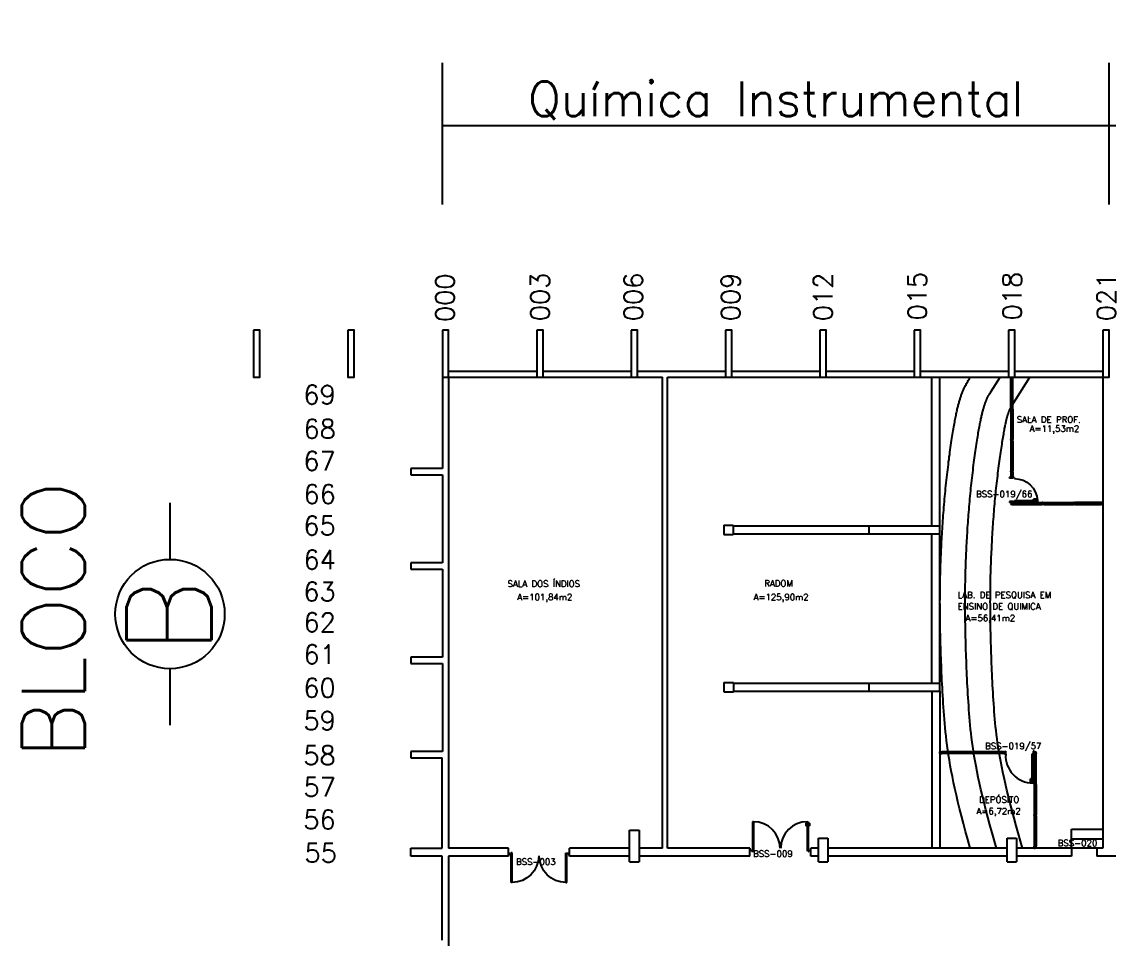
# Model space of a CAD drawing. Extents: x -248 to -11, y 347 to 447.
# Drawn here: x -247.64 to -213.07, y 414.13 to 443.34 of the extents above; entities that cross this region are included whole.
import ezdxf
from ezdxf.enums import TextEntityAlignment as Align

# ---------------------------------------------------------------- set-up
doc = ezdxf.new("R2010")
doc.units = 0
doc.header["$LTSCALE"] = 0.02
doc.header["$MEASUREMENT"] = 0
doc.header["$PDMODE"] = 99
doc.layers.get('0').update_dxf_attribs({"linetype": 'CONTINUOUS'})
doc.layers.get('DEFPOINTS').update_dxf_attribs({"linetype": 'CONTINUOUS'})
for name, color, linetype in [('ALV', 2, 'CONTINUOUS'), ('AREA', 2, 'CONTINUOUS'), ('DIV', 2, 'CONTINUOUS'), ('ESC', 1, 'CONTINUOUS'), ('ESTR', 3, 'CONTINUOUS'), ('LAYOUT-ANF', 1, 'CONTINUOUS'), ('NOPILAR1', 2, 'CONTINUOUS'), ('PEÇAS', 1, 'CONTINUOUS'), ('TEXTO', 2, 'CONTINUOUS'), ('TEXTO-CENTRO-CUSTO', 2, 'CONTINUOUS'), ('TEXTO-ENDEREÇO', 2, 'CONTINUOUS'), ('TXT-IDENTIFICAÇÃO', 4, 'CONTINUOUS')]:
    doc.layers.add(name, color=color, linetype=linetype)
doc.styles.add('1', font='romans.shx', dxfattribs={"height": 1.1})
doc.styles.add('LEGENDA', font='romans.shx', dxfattribs={"height": 0.2})
doc.styles.add('NOPILAR', font='simplex.shx', dxfattribs={"height": 0.6})
doc.styles.add('UNB-100', font='simplex.shx', dxfattribs={"height": 0.2})
doc.styles.add('UNB-100-1', font='simplex.shx', dxfattribs={"height": 0.2})
doc.dimstyles.new('1-600', dxfattribs={"dimtxt": 1.1, "dimasz": 2.5, "dimexe": 2, "dimexo": 4, "dimgap": 0.2, "dimtad": 1, "dimdec": 0, "dimzin": 4, "dimdsep": 46, "dimlunit": 6, "dimtxsty": '1', "dimblk1": 'NONE', "dimblk2": 'NONE', "dimsah": 1, "dimcen": 0, "dimclrd": 2, "dimclre": 2, "dimclrt": 2, "dimadec": 0, "dimazin": 0, "dimtfac": 1, "dimtdec": 0, "dimtmove": 2, "dimatfit": 3, "dimldrblk": 'NONE', "dimfxl": 0, "dimtolj": 1, "dimtzin": 0, "dimarcsym": 0})

# ---------------------------------------------------------------- blocks, each defined once
blk = doc.blocks.new('PILAR-SSS')
blk.add_lwpolyline([(0, 0), (0, -1.5), (0.2, -1.5), (0.2, 0)], close=True)
blk = doc.blocks.new('PDVDP-SSS')
for p, q in [((0.112, 0.84), (0.112, -0.1)), ((0.147, 0.84), (0.112, 0.84)), ((0.147, 0.84), (0.147, -0.1)), ((1.853, 0.84), (1.888, 0.84)), ((1.853, 0.84), (1.853, -0.1)), ((1.888, 0.84), (1.888, -0.1)), ((0.009, 0), (-0.009, 0)), ((0, -0.012), (0, 0.01)), ((0.147, -0.1), (0.112, -0.1))]:
    blk.add_line(p, q)
at = {"color": 1}
for centre, radius, start, end in [((0.148, -0.002), 0.843, 0, 90), ((1.853, -0.002), 0.843, 90, 180), ((0.131, 0), 0.101, 180, 270), ((1.87, 0), 0.101, 270, 0)]:
    blk.add_arc(centre, radius, start, end, dxfattribs=at)
blk = doc.blocks.new('PDV2E-SSS')
at = {"layer": 'DIV'}
for p, q in [((0.034, 0.925), (0.034, 0.835)), ((0.034, 0.925), (0.074, 0.925)), ((0.044, 0.835), (0.034, 0.835)), ((0.044, 0.915), (0.044, 0.835)), ((0.044, 0.915), (0.074, 0.915)), ((0.076, 0.05), (0.076, 0.965)), ((0.106, 0.965), (0.076, 0.965)), ((0.106, 0.05), (0.106, 0.965)), ((0.148, 0.925), (0.108, 0.925)), ((0.138, 0.915), (0.108, 0.915)), ((0.138, 0.915), (0.138, 0.835)), ((0.138, 0.835), (0.148, 0.835)), ((0.148, 0.925), (0.148, 0.835)), ((0.031, 0.05), (0.031, -0.05)), ((0.051, 0.05), (0.031, 0.05)), ((0.051, 0.02), (0.051, 0.05)), ((0.051, 0.02), (0.061, 0.02)), ((0.061, -0.05), (0.061, 0.02)), ((0.076, 0.05), (0.106, 0.05)), ((0.95, 0.02), (0.94, 0.02)), ((0.94, -0.05), (0.94, 0.02)), ((0.95, 0.02), (0.95, 0.05)), ((0.95, 0.05), (0.97, 0.05)), ((0.97, 0.05), (0.97, 0.035)), ((0.97, 0.035), (0.97, -0.035)), ((0.031, -0.05), (0.061, -0.05)), ((0.97, -0.05), (0.94, -0.05)), ((0.97, -0.035), (0.97, -0.05))]:
    blk.add_line(p, q, dxfattribs=at)
at = {"layer": 'DIV', "color": 1}
blk.add_arc((0.076, 0.1), 0.865, 356.6786, 90, dxfattribs=at)
blk = doc.blocks.new('DIVMT-SSS')
for p, q in [((-0.03, 0.008), (-0.03, 0.03)), ((-0.006, 0.03), (-0.03, 0.03)), ((-0.03, 0.008), (-0.02, 0.008)), ((-0.02, -0.008), (-0.02, 0.008)), ((-0.006, 0.02), (-0.006, 0.03)), ((0.006, 0.02), (-0.006, 0.02)), ((-0.005, 0), (0.005, 0)), ((0.005, 0), (-0.005, 0)), ((0, 0.005), (0, -0.005)), ((0, -0.005), (0, 0.005)), ((0.006, 0.03), (0.03, 0.03)), ((0.006, 0.02), (0.006, 0.03)), ((0.03, 0.008), (0.02, 0.008)), ((0.02, -0.008), (0.02, 0.008)), ((0.03, 0.008), (0.03, 0.03)), ((-0.03, -0.008), (-0.03, -0.03)), ((-0.03, -0.008), (-0.02, -0.008)), ((-0.03, -0.03), (-0.03, -0.97)), ((-0.03, -0.03), (-0.009, -0.03)), ((0.03, -0.03), (-0.03, -0.03)), ((-0.03, -0.03), (-0.006, -0.03)), ((-0.009, -0.03), (-0.027, -0.03)), ((-0.006, -0.02), (-0.006, -0.03)), ((-0.006, -0.02), (0.006, -0.02)), ((-0.006, -0.02), (-0.006, -0.03)), ((0.006, -0.02), (-0.006, -0.02)), ((0.005, -0.03), (-0.005, -0.03)), ((0.006, -0.02), (0.006, -0.03)), ((0.006, -0.02), (0.006, -0.03)), ((0.03, -0.03), (0.006, -0.03)), ((0.03, -0.008), (0.02, -0.008)), ((0.03, -0.008), (0.03, -0.03)), ((0.03, -0.03), (0.03, -0.97)), ((0.03, -0.97), (-0.03, -0.97)), ((-0.006, -0.98), (-0.006, -0.97)), ((-0.006, -0.98), (0.006, -0.98)), ((0.006, -1.001), (-0.006, -1.001)), ((0.005, -0.97), (-0.005, -0.97)), ((0, -0.994), (0, -1.007)), ((0, -1.02), (0, -1.021)), ((0.006, -0.98), (0.006, -0.97))]:
    blk.add_line(p, q)
blk = doc.blocks.new('MTT-SSS')
for p, q in [((-0.008, 0.03), (-0.03, 0.03)), ((-0.03, 0.03), (-0.03, 0.006)), ((-0.0185, 0.006), (-0.03, 0.006)), ((-0.0185, -0.006), (-0.0185, 0.006)), ((-0.008, 0.03), (-0.008, 0.02)), ((-0.008, 0.02), (0.008, 0.02)), ((-0.0051, 0), (0.0051, 0)), ((0, -0.0051), (0, 0.0051)), ((0.008, 0.03), (0.03, 0.03)), ((0.008, 0.03), (0.008, 0.02)), ((0.0205, -0.006), (0.0205, 0.006)), ((0.0205, 0.006), (0.03, 0.006)), ((0.03, 0.006), (0.03, 0.03)), ((-0.03, -0.03), (-0.03, -0.006)), ((-0.0185, -0.006), (-0.03, -0.006)), ((-0.008, -0.03), (-0.03, -0.03)), ((-0.008, -0.02), (0.008, -0.02)), ((-0.008, -0.03), (-0.008, -0.02)), ((0.008, -0.03), (0.008, -0.02)), ((0.008, -0.03), (0.03, -0.03)), ((0.0205, -0.006), (0.03, -0.006)), ((0.03, -0.006), (0.03, -0.03))]:
    blk.add_line(p, q)
blk = doc.blocks.new('PE80-SSS')
for p, q in [((0.075, 0), (-0.075, 0)), ((-0.075, -0.03), (-0.075, 0)), ((0.075, 0), (0.075, -0.02)), ((0.777, 0.01), (0.687, 0.01)), ((0.687, 0), (0.687, 0.01)), ((0.777, 0.01), (0.777, -0.03)), ((0.04, -0.03), (-0.075, -0.03)), ((0.075, -0.02), (0.04, -0.02)), ((0.04, -0.03), (0.04, -0.02)), ((0.085, -0.03), (0.817, -0.03)), ((0.085, -0.03), (0.085, -0.065)), ((0.085, -0.065), (0.817, -0.065)), ((0.767, 0), (0.687, 0)), ((0.767, -0.095), (0.687, -0.095)), ((0.687, -0.095), (0.687, -0.105)), ((0.777, -0.105), (0.687, -0.105)), ((0.767, 0), (0.767, -0.03)), ((0.767, -0.095), (0.767, -0.065)), ((0.777, -0.105), (0.777, -0.065)), ((0.817, -0.065), (0.817, -0.03)), ((0.04, -0.771), (-0.075, -0.771)), ((-0.075, -0.771), (-0.075, -0.801)), ((0.075, -0.801), (-0.075, -0.801)), ((0.075, -0.802), (-0.075, -0.802)), ((0.04, -0.771), (0.04, -0.781)), ((0.075, -0.781), (0.04, -0.781)), ((0.075, -0.801), (0.075, -0.781))]:
    blk.add_line(p, q)
blk.add_arc((0.085, -0.03), 0.731, 270, 357.3429)
blk = doc.blocks.new('DIVINI-SSS')
for p, q in [((-0.02, 0), (-0.02, -0.008)), ((-0.02, 0), (0.001, 0)), ((-0.005, 0), (0.005, 0)), ((0, 0.005), (0, -0.005)), ((0.001, 0), (0.02, 0)), ((-0.03, -0.008), (-0.02, -0.008)), ((-0.03, -0.008), (-0.03, -0.028)), ((-0.03, -0.028), (-0.008, -0.028)), ((-0.03, -0.03), (0.03, -0.03)), ((-0.03, -0.975), (-0.03, -0.03)), ((-0.009, -0.03), (-0.027, -0.03)), ((-0.008, -0.019), (0.008, -0.019)), ((-0.008, -0.019), (-0.008, -0.028)), ((-0.006, -0.021), (-0.006, -0.03)), ((0.006, -0.021), (-0.006, -0.021)), ((-0.006, -0.023), (-0.006, -0.027)), ((-0.004, -0.021), (0.004, -0.021)), ((0.006, -0.021), (0.006, -0.03)), ((0.006, -0.023), (0.006, -0.027)), ((0.008, -0.019), (0.008, -0.028)), ((0.03, -0.028), (0.008, -0.028)), ((0.009, -0.03), (0.027, -0.03)), ((0.02, 0), (0.02, -0.008)), ((0.03, -0.008), (0.02, -0.008)), ((0.03, -0.008), (0.03, -0.028)), ((0.03, -0.975), (0.03, -0.03)), ((-0.03, -0.975), (0.03, -0.975)), ((-0.009, -0.975), (-0.027, -0.975)), ((-0.006, -0.985), (-0.006, -0.975)), ((0.006, -0.985), (-0.006, -0.985)), ((0.006, -1.01), (-0.006, -1.01)), ((0, -0.985), (0, -0.988)), ((0, -1.003), (0, -1.018)), ((0.006, -0.985), (0.006, -0.975)), ((0.03, -0.975), (0.009, -0.975)), ((0.009, -0.975), (0.027, -0.975))]:
    blk.add_line(p, q)
blk = doc.blocks.new('*D46')
at = {"layer": 'DEFPOINTS', "color": 0}
for p in [(-213.069, 440.03), (-213.069, 433.53), (-207.069, 433.53)]:
    blk.add_point(p, dxfattribs=at)
at = {"layer": 'TEXTO-CENTRO-CUSTO', "color": 2, "lineweight": -2}
for p, q in [((-213.069, 437.53), (-213.069, 442.03)), ((-207.069, 440.03), (-213.069, 440.03))]:
    blk.add_line(p, q, dxfattribs=at)
at = {"layer": 'TEXTO-CENTRO-CUSTO', "color": 2, "insert": (-210.069, 441.696), "char_height": 1.1, "attachment_point": 5, "style": '1'}
blk.add_mtext('\\A1;LAB\\PBOT', dxfattribs=at)
blk = doc.blocks.new('_NONE')
at = {"color": 0, "linetype": 'ByBlock'}
blk.add_circle((0, 0), 0.25, dxfattribs=at)
blk = doc.blocks.new('*D45')
at = {"layer": 'DEFPOINTS', "color": 0}
for p in [(-234.269, 440.03), (-234.269, 433.53), (-213.069, 433.53)]:
    blk.add_point(p, dxfattribs=at)
at = {"layer": 'TEXTO-CENTRO-CUSTO', "color": 2, "lineweight": -2}
for p, q in [((-234.269, 437.53), (-234.269, 442.03)), ((-213.069, 440.03), (-234.269, 440.03))]:
    blk.add_line(p, q, dxfattribs=at)
at = {"layer": 'TEXTO-CENTRO-CUSTO', "color": 2, "insert": (-223.669, 440.832), "char_height": 1.1, "attachment_point": 5, "style": '1'}
blk.add_mtext('\\A1;Química Instrumental', dxfattribs=at)

msp = doc.modelspace()

# ---------------------------------------------------------------- linework, layer by layer
at = {"layer": 'ALV'}
for p, q in [((-234.069, 432.23), (-231.269, 432.23)), ((-231.069, 432.23), (-228.269, 432.23)), ((-228.069, 432.23), (-225.269, 432.23)), ((-225.069, 432.23), (-222.269, 432.23)), ((-222.069, 432.23), (-219.269, 432.23)), ((-219.069, 432.23), (-216.269, 432.23)), ((-216.069, 432.23), (-213.269, 432.23)), ((-234.269, 432.03), (-234.269, 429.129)), ((-234.069, 432.03), (-231.269, 432.03)), ((-234.069, 432.03), (-234.069, 428.949)), ((-231.069, 432.03), (-228.269, 432.03)), ((-228.069, 432.03), (-227.266, 432.03)), ((-227.266, 417.058), (-227.266, 432.03)), ((-227.116, 417.058), (-227.116, 432.03)), ((-227.116, 432.03), (-225.269, 432.03)), ((-225.069, 432.03), (-222.269, 432.03)), ((-222.069, 432.03), (-219.269, 432.03)), ((-219.069, 432.03), (-216.269, 432.03)), ((-218.706, 427.305), (-218.706, 432.03)), ((-218.456, 427.305), (-218.456, 432.03)), ((-216.069, 432.03), (-213.269, 432.03)), ((-213.269, 432.03), (-213.269, 417.058)), ((-235.269, 429.129), (-235.269, 428.929)), ((-234.269, 429.129), (-235.269, 429.129)), ((-234.069, 429.03), (-234.069, 425.949)), ((-235.269, 428.929), (-234.269, 428.929)), ((-234.269, 428.929), (-234.269, 426.129)), ((-218.706, 422.305), (-218.706, 427.055)), ((-218.456, 422.305), (-218.456, 427.055)), ((-234.269, 426.129), (-235.269, 426.129)), ((-235.269, 426.129), (-235.269, 425.929)), ((-235.269, 425.929), (-234.269, 425.929)), ((-234.269, 425.929), (-234.269, 423.129)), ((-234.069, 426.03), (-234.069, 422.949)), ((-234.269, 423.129), (-235.269, 423.129)), ((-235.269, 423.129), (-235.269, 422.929)), ((-235.269, 422.929), (-234.269, 422.929)), ((-234.269, 422.929), (-234.269, 420.129)), ((-234.069, 423.03), (-234.069, 419.949)), ((-218.706, 422.055), (-218.706, 417.058)), ((-218.456, 422.055), (-218.456, 417.058)), ((-234.269, 420.129), (-235.269, 420.129)), ((-235.269, 420.129), (-235.269, 419.929)), ((-234.069, 420.03), (-234.069, 417.058)), ((-235.269, 419.929), (-234.275, 419.929)), ((-234.275, 417.057), (-234.275, 419.929)), ((-235.266, 417.057), (-234.275, 417.057)), ((-235.266, 416.803), (-235.266, 417.057)), ((-232.168, 417.058), (-234.069, 417.058)), ((-232.168, 416.808), (-232.168, 417.058)), ((-228.316, 417.058), (-230.228, 417.058)), ((-230.228, 416.808), (-230.228, 417.058)), ((-227.266, 417.058), (-228.016, 417.058)), ((-224.494, 417.058), (-227.116, 417.058)), ((-224.494, 416.808), (-224.494, 417.058)), ((-222.554, 416.808), (-222.554, 417.058)), ((-222.316, 417.058), (-222.554, 417.058)), ((-216.316, 417.058), (-222.016, 417.058)), ((-214.27, 417.058), (-216.016, 417.058)), ((-213.469, 417.058), (-213.469, 416.808)), ((-213.269, 417.058), (-213.469, 417.058)), ((-234.275, 416.803), (-235.266, 416.803)), ((-234.275, 414.13), (-234.275, 416.803)), ((-234.069, 416.808), (-234.069, 413.949)), ((-232.168, 416.808), (-234.069, 416.808)), ((-228.316, 416.808), (-230.228, 416.808)), ((-224.494, 416.808), (-228.016, 416.808)), ((-222.316, 416.808), (-222.554, 416.808)), ((-216.316, 416.808), (-222.016, 416.808)), ((-214.27, 416.808), (-216.016, 416.808)), ((-210.316, 416.808), (-213.469, 416.808))]:
    msp.add_line(p, q, dxfattribs=at)
at = {"layer": 'AREA'}
for p, q in [((-225.017, 427.305), (-220.706, 427.305)), ((-225.017, 427.055), (-220.706, 427.055)), ((-225.017, 422.305), (-220.706, 422.305)), ((-225.017, 422.055), (-220.706, 422.055))]:
    msp.add_line(p, q, dxfattribs=at)
at = {"layer": 'DIV'}
for p, q in [((-216.175, 429.048), (-216.199, 429.048)), ((-216.199, 429.026), (-216.199, 429.048)), ((-216.199, 429.026), (-216.189, 429.026)), ((-216.189, 429.01), (-216.189, 429.026)), ((-216.175, 429.039), (-216.175, 429.048)), ((-216.163, 429.039), (-216.175, 429.039)), ((-216.164, 429.018), (-216.174, 429.018)), ((-216.174, 429.018), (-216.164, 429.018)), ((-216.169, 429.013), (-216.169, 429.023)), ((-216.169, 429.023), (-216.169, 429.013)), ((-216.163, 429.039), (-216.163, 429.048)), ((-216.163, 429.048), (-216.139, 429.048)), ((-216.149, 429.01), (-216.149, 429.026)), ((-216.139, 429.026), (-216.149, 429.026)), ((-216.139, 429.026), (-216.139, 429.048)), ((-216.199, 429.01), (-216.189, 429.01)), ((-216.199, 429.01), (-216.199, 428.988)), ((-216.199, 428.988), (-216.175, 428.988)), ((-216.139, 428.988), (-216.199, 428.988)), ((-216.199, 428.988), (-216.178, 428.988)), ((-216.199, 428.988), (-216.199, 428.91)), ((-216.178, 428.988), (-216.196, 428.988)), ((-216.163, 428.998), (-216.175, 428.998)), ((-216.175, 428.998), (-216.175, 428.988)), ((-216.175, 428.998), (-216.163, 428.998)), ((-216.175, 428.998), (-216.175, 428.988)), ((-216.164, 428.988), (-216.174, 428.988)), ((-216.163, 428.998), (-216.163, 428.988)), ((-216.163, 428.998), (-216.163, 428.988)), ((-216.139, 428.988), (-216.163, 428.988)), ((-216.139, 429.01), (-216.149, 429.01)), ((-216.139, 429.01), (-216.139, 428.988)), ((-216.139, 428.988), (-216.139, 428.91)), ((-214.177, 428.048), (-214.199, 428.048)), ((-214.199, 428.024), (-214.199, 428.048)), ((-214.19, 428.024), (-214.199, 428.024)), ((-214.19, 428.012), (-214.199, 428.012)), ((-214.199, 428.012), (-214.199, 427.988)), ((-214.177, 427.988), (-214.199, 427.988)), ((-214.19, 428.024), (-214.19, 428.012)), ((-214.189, 428.018), (-214.19, 428.018)), ((-214.177, 428.048), (-214.177, 428.038)), ((-214.161, 428.038), (-214.177, 428.038)), ((-214.163, 428.018), (-214.177, 428.018)), ((-214.161, 427.998), (-214.177, 427.998)), ((-214.177, 427.988), (-214.177, 427.998)), ((-214.164, 428.018), (-214.174, 428.018)), ((-214.174, 428.018), (-214.164, 428.018)), ((-214.17, 428.024), (-214.17, 428.011)), ((-214.169, 428.023), (-214.169, 428.012)), ((-214.169, 428.012), (-214.169, 428.023)), ((-214.161, 428.048), (-214.161, 428.038)), ((-214.161, 428.048), (-214.139, 428.048)), ((-214.161, 427.988), (-214.161, 427.998)), ((-214.161, 427.988), (-214.139, 427.988)), ((-214.149, 428.024), (-214.149, 428.012)), ((-214.149, 428.024), (-214.139, 428.024)), ((-214.149, 428.012), (-214.149, 428.024)), ((-214.149, 428.024), (-214.139, 428.024)), ((-214.149, 428.024), (-214.139, 428.024)), ((-214.149, 428.012), (-214.149, 428.024)), ((-214.149, 428.012), (-214.139, 428.012)), ((-214.149, 428.012), (-214.139, 428.012)), ((-214.149, 428.012), (-214.139, 428.012)), ((-214.139, 428.048), (-214.139, 428.024)), ((-214.139, 428.048), (-214.139, 427.988)), ((-214.139, 428.048), (-213.329, 428.048)), ((-213.329, 428.048), (-214.139, 428.048)), ((-214.139, 428.048), (-214.139, 427.988)), ((-214.139, 428.023), (-214.139, 428.013)), ((-214.139, 428.023), (-214.139, 428.013)), ((-214.139, 427.988), (-214.139, 428.012)), ((-214.139, 428.009), (-214.139, 427.991)), ((-214.139, 427.988), (-214.139, 428.009)), ((-214.139, 427.988), (-213.329, 427.988)), ((-213.329, 427.988), (-214.139, 427.988)), ((-213.329, 428.048), (-213.329, 427.988)), ((-213.329, 428.048), (-213.329, 428.024)), ((-213.307, 428.048), (-213.329, 428.048)), ((-213.329, 428.048), (-213.329, 427.988)), ((-213.32, 428.024), (-213.329, 428.024)), ((-213.32, 428.024), (-213.329, 428.024)), ((-213.32, 428.024), (-213.329, 428.024)), ((-213.329, 428.023), (-213.329, 428.013)), ((-213.329, 428.023), (-213.329, 428.013)), ((-213.32, 428.012), (-213.329, 428.012)), ((-213.32, 428.012), (-213.329, 428.012)), ((-213.329, 427.988), (-213.329, 428.012)), ((-213.32, 428.012), (-213.329, 428.012)), ((-213.329, 428.009), (-213.329, 427.991)), ((-213.329, 427.988), (-213.329, 428.009)), ((-213.307, 427.988), (-213.329, 427.988)), ((-213.32, 428.012), (-213.32, 428.024)), ((-213.32, 428.024), (-213.32, 428.012)), ((-213.32, 428.012), (-213.32, 428.024)), ((-213.307, 428.048), (-213.307, 428.038)), ((-213.307, 428.038), (-213.291, 428.038)), ((-213.307, 427.988), (-213.307, 427.998)), ((-213.307, 427.998), (-213.291, 427.998)), ((-213.306, 428.018), (-213.292, 428.018)), ((-213.304, 428.018), (-213.294, 428.018)), ((-213.294, 428.018), (-213.304, 428.018)), ((-213.299, 428.024), (-213.299, 428.011)), ((-213.299, 428.023), (-213.299, 428.012)), ((-213.299, 428.012), (-213.299, 428.023)), ((-213.291, 428.048), (-213.291, 428.038)), ((-213.291, 428.048), (-213.269, 428.048)), ((-213.291, 427.988), (-213.291, 427.998)), ((-213.291, 427.988), (-213.269, 427.988)), ((-213.28, 428.018), (-213.278, 428.018)), ((-213.279, 428.024), (-213.279, 428.012)), ((-213.279, 428.024), (-213.269, 428.024)), ((-213.279, 428.012), (-213.269, 428.012)), ((-213.269, 428.024), (-213.269, 428.048)), ((-213.269, 428.012), (-213.269, 427.988)), ((-218.456, 420.125), (-218.456, 420.101)), ((-218.434, 420.125), (-218.456, 420.125)), ((-218.456, 420.065), (-218.456, 420.125)), ((-218.456, 420.125), (-218.456, 420.104)), ((-218.456, 420.104), (-218.456, 420.122)), ((-218.447, 420.101), (-218.456, 420.101)), ((-218.447, 420.101), (-218.456, 420.101)), ((-218.456, 420.09), (-218.456, 420.1)), ((-218.447, 420.089), (-218.456, 420.089)), ((-218.456, 420.065), (-218.456, 420.089)), ((-218.447, 420.089), (-218.456, 420.089)), ((-218.434, 420.065), (-218.456, 420.065)), ((-218.447, 420.089), (-218.447, 420.101)), ((-218.447, 420.101), (-218.447, 420.089)), ((-218.434, 420.125), (-218.434, 420.115)), ((-218.434, 420.115), (-218.418, 420.115)), ((-218.434, 420.075), (-218.418, 420.075)), ((-218.434, 420.065), (-218.434, 420.075)), ((-218.432, 420.095), (-218.421, 420.095)), ((-218.421, 420.095), (-218.432, 420.095)), ((-218.426, 420.09), (-218.426, 420.1)), ((-218.426, 420.1), (-218.426, 420.09)), ((-218.418, 420.125), (-218.418, 420.115)), ((-218.418, 420.125), (-218.396, 420.125)), ((-218.418, 420.065), (-218.418, 420.075)), ((-218.418, 420.065), (-218.396, 420.065)), ((-218.406, 420.089), (-218.406, 420.101)), ((-218.406, 420.101), (-218.396, 420.101)), ((-218.406, 420.089), (-218.396, 420.089)), ((-218.396, 420.101), (-218.396, 420.125)), ((-218.396, 420.089), (-218.396, 420.065)), ((-217.456, 420.125), (-217.456, 420.101)), ((-217.434, 420.125), (-217.456, 420.125)), ((-217.456, 420.065), (-217.456, 420.125)), ((-217.456, 420.125), (-217.456, 420.104)), ((-217.456, 420.104), (-217.456, 420.122)), ((-217.447, 420.101), (-217.456, 420.101)), ((-217.447, 420.101), (-217.456, 420.101)), ((-217.456, 420.09), (-217.456, 420.1)), ((-217.447, 420.089), (-217.456, 420.089)), ((-217.456, 420.065), (-217.456, 420.089)), ((-217.447, 420.089), (-217.456, 420.089)), ((-217.434, 420.065), (-217.456, 420.065)), ((-217.447, 420.089), (-217.447, 420.101)), ((-217.447, 420.101), (-217.447, 420.089)), ((-217.434, 420.125), (-217.434, 420.115)), ((-217.434, 420.115), (-217.418, 420.115)), ((-217.434, 420.075), (-217.418, 420.075)), ((-217.434, 420.065), (-217.434, 420.075)), ((-217.432, 420.095), (-217.421, 420.095)), ((-217.421, 420.095), (-217.432, 420.095)), ((-217.426, 420.09), (-217.426, 420.1)), ((-217.426, 420.1), (-217.426, 420.09)), ((-217.418, 420.125), (-217.418, 420.115)), ((-217.418, 420.125), (-217.396, 420.125)), ((-217.418, 420.065), (-217.418, 420.075)), ((-217.418, 420.065), (-217.396, 420.065)), ((-217.406, 420.089), (-217.406, 420.101)), ((-217.406, 420.101), (-217.396, 420.101)), ((-217.406, 420.089), (-217.396, 420.089)), ((-217.396, 420.101), (-217.396, 420.125)), ((-217.396, 420.089), (-217.396, 420.065)), ((-215.451, 419.12), (-215.451, 420.065)), ((-215.451, 420.065), (-215.391, 420.065)), ((-215.391, 419.12), (-215.391, 420.065)), ((-215.451, 419.12), (-215.391, 419.12)), ((-215.43, 419.12), (-215.448, 419.12)), ((-215.427, 419.11), (-215.427, 419.12)), ((-215.415, 419.11), (-215.427, 419.11)), ((-215.415, 419.085), (-215.427, 419.085)), ((-215.421, 419.11), (-215.421, 419.107)), ((-215.421, 419.092), (-215.421, 419.077)), ((-215.415, 419.11), (-215.415, 419.12)), ((-215.412, 419.12), (-215.394, 419.12)), ((-215.391, 419.12), (-215.412, 419.12)), ((-215.451, 417.096), (-215.451, 417.118)), ((-215.427, 417.118), (-215.451, 417.118)), ((-215.451, 417.096), (-215.441, 417.096)), ((-215.451, 417.08), (-215.451, 417.058)), ((-215.451, 417.08), (-215.441, 417.08)), ((-215.451, 417.058), (-215.43, 417.058)), ((-215.451, 417.058), (-215.427, 417.058)), ((-215.43, 417.058), (-215.448, 417.058)), ((-215.441, 417.08), (-215.441, 417.096)), ((-215.427, 417.109), (-215.427, 417.118)), ((-215.415, 417.109), (-215.427, 417.109)), ((-215.427, 417.068), (-215.427, 417.058)), ((-215.427, 417.068), (-215.427, 417.058)), ((-215.415, 417.068), (-215.427, 417.068)), ((-215.427, 417.068), (-215.415, 417.068)), ((-215.416, 417.088), (-215.426, 417.088)), ((-215.426, 417.088), (-215.416, 417.088)), ((-215.416, 417.058), (-215.426, 417.058)), ((-215.421, 417.083), (-215.421, 417.094)), ((-215.421, 417.094), (-215.421, 417.083)), ((-215.415, 417.109), (-215.415, 417.118)), ((-215.415, 417.118), (-215.391, 417.118)), ((-215.415, 417.068), (-215.415, 417.058)), ((-215.415, 417.068), (-215.415, 417.058)), ((-215.391, 417.058), (-215.415, 417.058)), ((-215.401, 417.08), (-215.401, 417.096)), ((-215.391, 417.096), (-215.401, 417.096)), ((-215.391, 417.08), (-215.401, 417.08)), ((-215.391, 417.096), (-215.391, 417.118)), ((-215.391, 417.08), (-215.391, 417.058)), ((-214.27, 417.058), (-214.27, 416.808))]:
    msp.add_line(p, q, dxfattribs=at)
at = {"layer": 'DIV', "color": 1}
for p, q in [((-222.711, 417.858), (-222.711, 417.768)), ((-222.711, 417.858), (-222.671, 417.858)), ((-222.701, 417.768), (-222.711, 417.768)), ((-222.701, 417.848), (-222.701, 417.768)), ((-222.701, 417.848), (-222.671, 417.848)), ((-222.596, 417.858), (-222.636, 417.858)), ((-222.606, 417.848), (-222.636, 417.848)), ((-222.606, 417.848), (-222.606, 417.768)), ((-222.606, 417.768), (-222.596, 417.768)), ((-222.596, 417.858), (-222.596, 417.768))]:
    msp.add_line(p, q, dxfattribs=at)
at = {"layer": 'ESC'}
for p, q in [((-214.27, 417.058), (-214.27, 417.658)), ((-214.27, 417.658), (-213.269, 417.658)), ((-214.27, 417.358), (-213.269, 417.358)), ((-213.469, 417.058), (-214.24, 417.058))]:
    msp.add_line(p, q, dxfattribs=at)
at = {"layer": 'ESTR'}
for p, q in [((-225.322, 427.33), (-225.322, 427.03)), ((-225.322, 427.33), (-225.022, 427.33)), ((-225.022, 427.33), (-225.022, 427.03)), ((-220.706, 427.305), (-218.456, 427.305)), ((-220.706, 427.055), (-220.706, 427.305)), ((-218.456, 427.055), (-218.456, 427.305)), ((-225.322, 427.03), (-225.022, 427.03)), ((-220.706, 427.055), (-218.456, 427.055)), ((-225.317, 422.33), (-225.017, 422.33)), ((-225.317, 422.33), (-225.317, 422.03)), ((-225.017, 422.33), (-225.017, 422.03)), ((-220.706, 422.305), (-218.456, 422.305)), ((-220.706, 422.055), (-220.706, 422.305)), ((-218.456, 422.055), (-218.456, 422.305)), ((-225.317, 422.03), (-225.017, 422.03)), ((-220.706, 422.055), (-218.456, 422.055)), ((-228.316, 416.627), (-228.316, 417.627)), ((-228.316, 417.627), (-228.016, 417.627)), ((-228.016, 417.627), (-228.016, 416.627)), ((-222.316, 417.377), (-222.016, 417.377)), ((-222.316, 416.627), (-222.316, 417.377)), ((-222.016, 417.377), (-222.016, 416.627)), ((-216.316, 417.377), (-216.016, 417.377)), ((-216.316, 416.627), (-216.316, 417.377)), ((-216.016, 417.377), (-216.016, 416.627)), ((-228.316, 416.627), (-228.017, 416.627)), ((-222.316, 416.627), (-222.017, 416.627)), ((-216.316, 416.627), (-216.017, 416.627))]:
    msp.add_line(p, q, dxfattribs=at)
at = {"layer": 'LAYOUT-ANF'}
for points in [[(-217.488, 417.058), (-217.566, 417.331), (-217.638, 417.592), (-217.706, 417.843), (-217.768, 418.083), (-217.826, 418.314), (-217.88, 418.535), (-217.93, 418.747), (-217.975, 418.951), (-218.017, 419.147), (-218.055, 419.335), (-218.09, 419.516), (-218.122, 419.69), (-218.151, 419.857), (-218.177, 420.019), (-218.2, 420.176), (-218.221, 420.327), (-218.24, 420.474), (-218.257, 420.617), (-218.272, 420.756), (-218.286, 420.891), (-218.298, 421.024), (-218.309, 421.155), (-218.319, 421.283), (-218.328, 421.411), (-218.336, 421.537), (-218.345, 421.662), (-218.352, 421.786), (-218.36, 421.91), (-218.367, 422.033), (-218.374, 422.156), (-218.38, 422.277), (-218.386, 422.397), (-218.392, 422.517), (-218.397, 422.635), (-218.402, 422.753), (-218.407, 422.869), (-218.412, 422.984), (-218.416, 423.098), (-218.42, 423.21), (-218.423, 423.322), (-218.427, 423.431), (-218.43, 423.54), (-218.433, 423.647), (-218.435, 423.752), (-218.438, 423.856), (-218.44, 423.959), (-218.442, 424.059), (-218.443, 424.158), (-218.445, 424.255), (-218.446, 424.351), (-218.447, 424.444), (-218.448, 424.536), (-218.449, 424.626), (-218.449, 424.715), (-218.449, 424.802), (-218.45, 424.888), (-218.449, 424.972), (-218.449, 425.056), (-218.449, 425.138), (-218.448, 425.219), (-218.447, 425.3), (-218.446, 425.38), (-218.445, 425.459), (-218.444, 425.537), (-218.442, 425.615), (-218.44, 425.693), (-218.438, 425.77), (-218.436, 425.848), (-218.434, 425.925), (-218.431, 426.002), (-218.429, 426.08), (-218.426, 426.157), (-218.423, 426.235), (-218.42, 426.314), (-218.417, 426.393), (-218.413, 426.472), (-218.409, 426.552), (-218.406, 426.633), (-218.402, 426.715), (-218.397, 426.796), (-218.393, 426.879), (-218.388, 426.962), (-218.384, 427.045), (-218.379, 427.129), (-218.374, 427.213), (-218.368, 427.297), (-218.363, 427.382), (-218.357, 427.467), (-218.351, 427.552), (-218.345, 427.637), (-218.338, 427.723), (-218.332, 427.809), (-218.325, 427.895), (-218.318, 427.981), (-218.31, 428.067), (-218.303, 428.153), (-218.295, 428.239), (-218.287, 428.326), (-218.279, 428.412), (-218.27, 428.498), (-218.261, 428.584), (-218.252, 428.67), (-218.243, 428.755), (-218.233, 428.84), (-218.224, 428.925), (-218.214, 429.009), (-218.204, 429.093), (-218.194, 429.176), (-218.184, 429.258), (-218.174, 429.339), (-218.163, 429.419), (-218.153, 429.499), (-218.142, 429.577), (-218.132, 429.654), (-218.121, 429.729), (-218.111, 429.803), (-218.1, 429.876), (-218.09, 429.948), (-218.08, 430.017), (-218.069, 430.085), (-218.059, 430.151), (-218.049, 430.215), (-218.039, 430.278), (-218.029, 430.338), (-218.02, 430.396), (-218.01, 430.452), (-218.001, 430.506), (-217.992, 430.557), (-217.983, 430.607), (-217.974, 430.655), (-217.965, 430.701), (-217.957, 430.745), (-217.948, 430.787), (-217.94, 430.828), (-217.931, 430.868), (-217.923, 430.905), (-217.915, 430.942), (-217.907, 430.977), (-217.899, 431.012), (-217.891, 431.045), (-217.883, 431.076), (-217.875, 431.107), (-217.868, 431.138), (-217.86, 431.167), (-217.852, 431.195), (-217.844, 431.223), (-217.836, 431.251), (-217.829, 431.277), (-217.821, 431.304), (-217.813, 431.33), (-217.805, 431.356), (-217.797, 431.381), (-217.789, 431.407), (-217.78, 431.432), (-217.772, 431.458), (-217.763, 431.483), (-217.754, 431.508), (-217.744, 431.534), (-217.734, 431.559), (-217.724, 431.585), (-217.713, 431.611), (-217.702, 431.637), (-217.69, 431.664), (-217.677, 431.691), (-217.664, 431.719), (-217.65, 431.747), (-217.636, 431.775), (-217.621, 431.804), (-217.604, 431.834), (-217.587, 431.865), (-217.569, 431.896), (-217.551, 431.928), (-217.531, 431.961), (-217.51, 431.995), (-217.488, 432.03)], [(-216.656, 417.058), (-216.795, 417.547), (-216.866, 417.803), (-216.932, 418.048), (-216.993, 418.282), (-217.05, 418.506), (-217.102, 418.721), (-217.15, 418.926), (-217.194, 419.122), (-217.234, 419.31), (-217.271, 419.49), (-217.304, 419.663), (-217.334, 419.829), (-217.362, 419.988), (-217.386, 420.142), (-217.408, 420.29), (-217.428, 420.433), (-217.446, 420.572), (-217.462, 420.707), (-217.476, 420.838), (-217.489, 420.967), (-217.501, 421.094), (-217.511, 421.219), (-217.521, 421.343), (-217.53, 421.467), (-217.538, 421.59), (-217.546, 421.713), (-217.554, 421.835), (-217.561, 421.957), (-217.568, 422.078), (-217.575, 422.199), (-217.581, 422.318), (-217.587, 422.437), (-217.593, 422.554), (-217.598, 422.671), (-217.603, 422.786), (-217.608, 422.901), (-217.612, 423.014), (-217.616, 423.126), (-217.62, 423.237), (-217.624, 423.347), (-217.627, 423.455), (-217.63, 423.562), (-217.633, 423.667), (-217.636, 423.771), (-217.638, 423.874), (-217.64, 423.974), (-217.642, 424.074), (-217.643, 424.171), (-217.645, 424.267), (-217.646, 424.361), (-217.647, 424.453), (-217.648, 424.543), (-217.649, 424.631), (-217.649, 424.718), (-217.649, 424.804), (-217.65, 424.888), (-217.649, 424.97), (-217.649, 425.052), (-217.649, 425.132), (-217.648, 425.212), (-217.647, 425.29), (-217.646, 425.368), (-217.645, 425.445), (-217.644, 425.522), (-217.642, 425.598), (-217.64, 425.674), (-217.639, 425.749), (-217.637, 425.825), (-217.634, 425.9), (-217.632, 425.976), (-217.629, 426.052), (-217.627, 426.128), (-217.624, 426.204), (-217.621, 426.281), (-217.617, 426.358), (-217.614, 426.436), (-217.61, 426.515), (-217.607, 426.595), (-217.603, 426.674), (-217.598, 426.755), (-217.594, 426.836), (-217.59, 426.917), (-217.585, 426.998), (-217.58, 427.08), (-217.575, 427.163), (-217.57, 427.245), (-217.564, 427.328), (-217.559, 427.411), (-217.553, 427.495), (-217.547, 427.578), (-217.541, 427.662), (-217.534, 427.746), (-217.527, 427.83), (-217.52, 427.914), (-217.513, 427.998), (-217.506, 428.082), (-217.498, 428.166), (-217.49, 428.25), (-217.482, 428.334), (-217.474, 428.418), (-217.465, 428.501), (-217.457, 428.585), (-217.448, 428.668), (-217.438, 428.751), (-217.429, 428.834), (-217.42, 428.916), (-217.41, 428.997), (-217.4, 429.078), (-217.39, 429.158), (-217.38, 429.238), (-217.37, 429.316), (-217.36, 429.393), (-217.35, 429.469), (-217.339, 429.545), (-217.329, 429.618), (-217.319, 429.691), (-217.309, 429.761), (-217.299, 429.831), (-217.288, 429.898), (-217.279, 429.964), (-217.269, 430.028), (-217.259, 430.09), (-217.249, 430.15), (-217.24, 430.208), (-217.231, 430.263), (-217.222, 430.317), (-217.213, 430.368), (-217.204, 430.416), (-217.196, 430.463), (-217.188, 430.507), (-217.179, 430.55), (-217.172, 430.59), (-217.164, 430.629), (-217.156, 430.666), (-217.149, 430.701), (-217.142, 430.735), (-217.135, 430.767), (-217.128, 430.798), (-217.121, 430.827), (-217.114, 430.855), (-217.107, 430.882), (-217.101, 430.909), (-217.094, 430.934), (-217.087, 430.958), (-217.081, 430.982), (-217.074, 431.006), (-217.068, 431.029), (-217.061, 431.051), (-217.055, 431.074), (-217.048, 431.096), (-217.041, 431.118), (-217.034, 431.139), (-217.028, 431.159), (-217.022, 431.178), (-217.015, 431.197), (-217.009, 431.215), (-217.003, 431.232), (-216.996, 431.249), (-216.99, 431.266), (-216.983, 431.283), (-216.976, 431.3), (-216.969, 431.317), (-216.961, 431.334), (-216.953, 431.351), (-216.945, 431.369), (-216.935, 431.388), (-216.925, 431.407), (-216.915, 431.428), (-216.903, 431.449), (-216.891, 431.471), (-216.878, 431.494), (-216.863, 431.519), (-216.848, 431.544), (-216.831, 431.571), (-216.542, 432.03)], [(-215.824, 417.058), (-216.025, 417.764), (-216.095, 418.014), (-216.159, 418.253), (-216.218, 418.481), (-216.273, 418.698), (-216.324, 418.906), (-216.37, 419.104), (-216.412, 419.293), (-216.451, 419.474), (-216.486, 419.646), (-216.518, 419.811), (-216.547, 419.968), (-216.572, 420.119), (-216.596, 420.264), (-216.617, 420.404), (-216.635, 420.539), (-216.652, 420.67), (-216.667, 420.797), (-216.681, 420.921), (-216.693, 421.043), (-216.704, 421.164), (-216.714, 421.284), (-216.723, 421.403), (-216.732, 421.523), (-216.74, 421.643), (-216.748, 421.764), (-216.755, 421.885), (-216.763, 422.004), (-216.77, 422.123), (-216.776, 422.242), (-216.782, 422.359), (-216.788, 422.476), (-216.794, 422.592), (-216.799, 422.706), (-216.804, 422.82), (-216.808, 422.933), (-216.813, 423.045), (-216.817, 423.155), (-216.821, 423.264), (-216.824, 423.372), (-216.827, 423.479), (-216.83, 423.584), (-216.833, 423.688), (-216.836, 423.79), (-216.838, 423.891), (-216.84, 423.99), (-216.842, 424.088), (-216.844, 424.184), (-216.845, 424.278), (-216.846, 424.37), (-216.847, 424.461), (-216.848, 424.55), (-216.849, 424.637), (-216.849, 424.722), (-216.849, 424.806), (-216.85, 424.888), (-216.849, 424.969), (-216.849, 425.048), (-216.849, 425.127), (-216.848, 425.204), (-216.847, 425.281), (-216.846, 425.357), (-216.845, 425.432), (-216.844, 425.507), (-216.842, 425.581), (-216.841, 425.655), (-216.839, 425.729), (-216.837, 425.802), (-216.835, 425.876), (-216.832, 425.949), (-216.83, 426.023), (-216.827, 426.098), (-216.824, 426.173), (-216.821, 426.248), (-216.818, 426.324), (-216.815, 426.401), (-216.811, 426.478), (-216.807, 426.556), (-216.804, 426.634), (-216.8, 426.713), (-216.795, 426.792), (-216.791, 426.872), (-216.786, 426.952), (-216.782, 427.032), (-216.777, 427.113), (-216.771, 427.194), (-216.766, 427.275), (-216.761, 427.356), (-216.755, 427.438), (-216.749, 427.52), (-216.743, 427.601), (-216.736, 427.683), (-216.73, 427.765), (-216.723, 427.847), (-216.716, 427.929), (-216.709, 428.011), (-216.702, 428.093), (-216.694, 428.175), (-216.686, 428.256), (-216.678, 428.337), (-216.67, 428.419), (-216.661, 428.5), (-216.652, 428.581), (-216.643, 428.662), (-216.634, 428.742), (-216.625, 428.822), (-216.616, 428.902), (-216.606, 428.981), (-216.596, 429.059), (-216.587, 429.136), (-216.577, 429.213), (-216.567, 429.288), (-216.557, 429.362), (-216.547, 429.435), (-216.537, 429.507), (-216.527, 429.578), (-216.517, 429.647), (-216.507, 429.714), (-216.497, 429.779), (-216.488, 429.843), (-216.478, 429.905), (-216.469, 429.965), (-216.46, 430.023), (-216.451, 430.078), (-216.442, 430.131), (-216.433, 430.181), (-216.425, 430.23), (-216.417, 430.275), (-216.409, 430.319), (-216.401, 430.36), (-216.394, 430.399), (-216.387, 430.436), (-216.38, 430.47), (-216.373, 430.503), (-216.366, 430.535), (-216.36, 430.564), (-216.354, 430.592), (-216.348, 430.618), (-216.342, 430.643), (-216.337, 430.666), (-216.331, 430.688), (-216.326, 430.71), (-216.32, 430.73), (-216.315, 430.75), (-216.31, 430.769), (-216.305, 430.788), (-216.299, 430.806), (-216.294, 430.825), (-216.288, 430.844), (-216.283, 430.862), (-216.277, 430.88), (-216.272, 430.897), (-216.267, 430.911), (-216.263, 430.925), (-216.259, 430.936), (-216.255, 430.947), (-216.252, 430.957), (-216.248, 430.965), (-216.245, 430.973), (-216.242, 430.981), (-216.239, 430.988), (-216.236, 430.996), (-216.233, 431.003), (-216.229, 431.011), (-216.225, 431.02), (-216.22, 431.029), (-216.215, 431.04), (-216.209, 431.051), (-216.202, 431.063), (-216.195, 431.077), (-216.186, 431.092), (-216.176, 431.109), (-216.165, 431.127), (-216.153, 431.147), (-215.595, 432.03)]]:
    msp.add_lwpolyline(points, dxfattribs=at)
at = {"layer": 'PEÇAS'}
for points in [[(-215.595, 430.715), (-215.594, 430.716)], [(-215.595, 430.715), (-215.595, 430.715)], [(-215.595, 430.715), (-215.595, 430.715)], [(-215.595, 430.714), (-215.595, 430.715)], [(-215.595, 430.715), (-215.595, 430.715)], [(-215.595, 430.715), (-215.595, 430.715)], [(-215.595, 430.714), (-215.595, 430.714)], [(-215.594, 430.716), (-215.594, 430.717)], [(-215.594, 430.716), (-215.594, 430.717)], [(-215.594, 430.717), (-215.594, 430.717)], [(-215.594, 430.716), (-215.594, 430.716)], [(-215.594, 430.716), (-215.594, 430.716)], [(-215.594, 430.716), (-215.594, 430.716)], [(-215.594, 430.716), (-215.594, 430.716)], [(-215.594, 430.716), (-215.594, 430.716)]]:
    msp.add_lwpolyline(points, dxfattribs=at)
at = {"layer": 'TXT-IDENTIFICAÇÃO', "color": 2}
for p, q in [((-242.928, 428.039), (-242.928, 426.242)), ((-242.928, 422.764), (-242.928, 420.968))]:
    msp.add_line(p, q, dxfattribs=at)
msp.add_circle((-242.928, 424.503), 1.739, dxfattribs=at)

# ---------------------------------------------------------------- block references
at = {"layer": 'DIV'}
for name, p, rotation in [('DIVINI-SSS', (-216.169, 432.03), 359.9999999764968), ('DIVMT-SSS', (-216.169, 431.02), 359.9999999764968), ('DIVMT-SSS', (-216.169, 430.019), 359.9999999764968), ('DIVMT-SSS', (-216.169, 428.018), 89.99999997649687), ('DIVMT-SSS', (-215.169, 428.018), 89.99999997649687), ('DIVMT-SSS', (-217.426, 420.095), 269.9999999529937), ('DIVMT-SSS', (-216.426, 420.095), 269.9999999529937), ('PDV2E-SSS', (-215.422, 420.095), 180), ('DIVMT-SSS', (-215.421, 419.09), 359.9999999764968), ('DIVMT-SSS', (-215.421, 418.089), 359.9999999764968), ('PDVDP-SSS', (-224.524, 417.058), 359.9999999764968)]:
    msp.add_blockref(name, p, dxfattribs=dict(at, rotation=rotation))
at = {"layer": 'DIV', "xscale": -1}
for name, p, rotation in [('PE80-SSS', (-216.169, 428.048), 180.0000000470063), ('PDVDP-SSS', (-232.198, 416.808), 180.0000000235017)]:
    msp.add_blockref(name, p, dxfattribs=dict(at, rotation=rotation))
at = {"layer": 'DIV'}
for p in [(-216.169, 428.88), (-215.421, 420.095)]:
    msp.add_blockref('MTT-SSS', p, dxfattribs=at)
at = {"layer": 'ESTR'}
for p in [(-240.269, 433.53), (-237.269, 433.53), (-234.269, 433.53), (-234.269, 433.53), (-231.269, 433.53), (-228.269, 433.53), (-225.269, 433.53), (-222.269, 433.53), (-219.269, 433.53), (-216.269, 433.53), (-213.269, 433.53)]:
    msp.add_blockref('PILAR-SSS', p, dxfattribs=at)

# ---------------------------------------------------------------- texts
at = {"layer": 'AREA', "style": 'UNB-100'}
for s, p in [('A=11,53m2', (-215.599, 430.299)), ('A=101,84m2', (-231.886, 424.941)), ('A=125,90m2', (-224.375, 424.941)), ('A=56,41m2', (-217.637, 424.274)), ('A=6,72m2', (-217.289, 418.134))]:
    msp.add_text(s, height=0.2, dxfattribs=at).set_placement(p)
at = {"layer": 'NOPILAR1'}
for s, rotation, style, p in [('000', 90, 'NOPILAR', (-233.882, 433.787)), ('003', 90, 'NOPILAR', (-230.863, 433.814)), ('006', 90, 'NOPILAR', (-227.897, 433.814)), ('009', 90, 'NOPILAR', (-224.805, 433.814)), ('012', 90, 'NOPILAR', (-221.866, 433.814)), ('015', 90, 'NOPILAR', (-218.874, 433.84)), ('018', 90, 'NOPILAR', (-215.855, 433.84)), ('021', 90, 'NOPILAR', (-212.858, 433.814)), ('69', 359.9065, 'LEGENDA', (-238.687, 431.178)), ('68', 359.9065, 'LEGENDA', (-238.683, 430.092)), ('67', 359.9065, 'LEGENDA', (-238.687, 429.071)), ('66', 359.9065, 'LEGENDA', (-238.683, 428.016)), ('65', 359.9065, 'LEGENDA', (-238.687, 427.015)), ('64', 359.9065, 'LEGENDA', (-238.683, 425.935)), ('63', 359.9065, 'LEGENDA', (-238.687, 424.918)), ('62', 359.9065, 'LEGENDA', (-238.683, 423.94)), ('61', 359.9065, 'LEGENDA', (-238.683, 422.92)), ('60', 359.9065, 'LEGENDA', (-238.687, 421.857)), ('59', 359.9065, 'LEGENDA', (-238.683, 420.816)), ('58', 359.9065, 'LEGENDA', (-238.687, 419.711)), ('57', 359.9065, 'LEGENDA', (-238.683, 418.702)), ('56', 359.9065, 'LEGENDA', (-238.687, 417.67)), ('55', 359.9065, 'LEGENDA', (-238.649, 416.608))]:
    msp.add_text(s, height=0.6, rotation=rotation, dxfattribs=dict(at, style=style)).set_placement(p)
at = {"layer": 'TEXTO', "style": 'UNB-100'}
for s, p in [('SALA DE PROF.', (-216.007, 430.588)), ('SALA DOS ÍNDIOS', (-232.197, 425.365)), ('RADOM', (-224.036, 425.377)), ('LAB. DE PESQUISA EM', (-217.889, 425.011)), ('ENSINO DE QUIMICA', (-217.889, 424.644)), ('DEPÓSITO', (-217.207, 418.501))]:
    msp.add_text(s, height=0.2, dxfattribs=at).set_placement(p)
at = {"layer": 'TEXTO-ENDEREÇO', "style": 'UNB-100-1'}
for s, p in [('BSS-019/66', (-216.407, 428.216)), ('BSS-019/57', (-216.12, 420.209)), ('BSS-020', (-214.078, 417.119)), ('BSS-009', (-223.761, 416.781)), ('BSS-003', (-231.296, 416.524))]:
    msp.add_text(s, height=0.2, dxfattribs=at).set_placement(p, align=Align.CENTER)
at = {"layer": 'TXT-IDENTIFICAÇÃO', "color": 4, "style": 'LEGENDA'}
for s, height, p in [('BLOCO ', 2, (-245.639, 419.903)), ('B', 2.7, (-241.607, 423.213))]:
    msp.add_text(s, height=height, rotation=90, dxfattribs=at).set_placement(p)

# ---------------------------------------------------------------- dimensions: what is measured, and where the dimension line sits
at = {"layer": 'TEXTO-CENTRO-CUSTO'}
for base, p1, p2, text, picture, middle in [((-213.069, 440.03), (-207.069, 433.53), (-213.069, 433.53), 'LAB\\PBOT', '*D46', (-210.069, 441.696)), ((-234.269, 440.03), (-213.069, 433.53), (-234.269, 433.53), 'Química Instrumental', '*D45', (-223.669, 440.832))]:
    dim = msp.add_linear_dim(base=base, p1=p1, p2=p2, text=text, dimstyle='1-600', override={"dimse1": 1}, dxfattribs=at)
    dim.commit()
    dim.dimension.update_dxf_attribs({"geometry": picture, "text_midpoint": middle})

doc.saveas('drawing.dxf')
